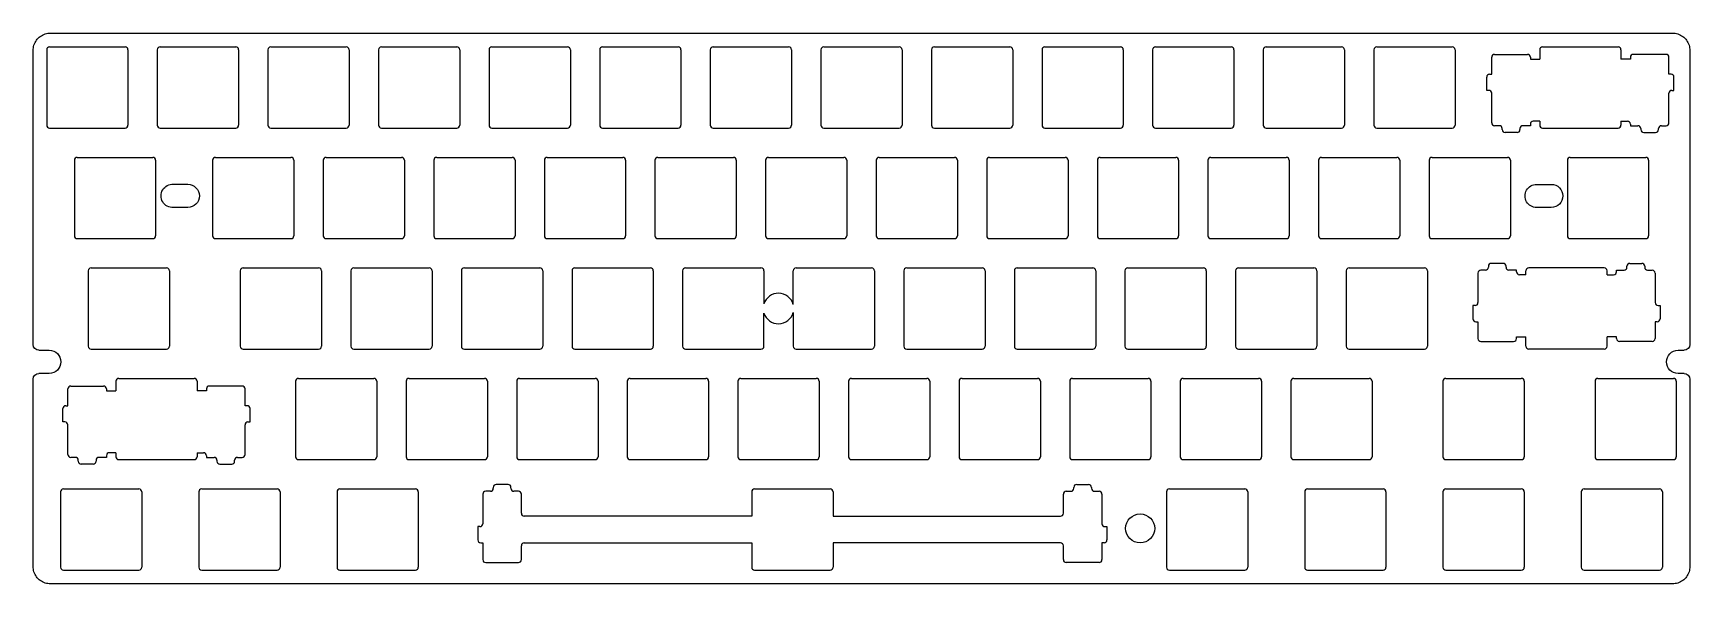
# Model space of a CAD drawing. Header units: millimetres. Extents: x 0 to 286, y -95 to 0.
import ezdxf

# ---------------------------------------------------------------- set-up
doc = ezdxf.new("R2010")
doc.units = ezdxf.units.MM
doc.header["$MEASUREMENT"] = 0
doc.layers.get('0').update_dxf_attribs({"linetype": 'CONTINUOUS'})
doc.layers.add('VISIBLE', color=7, linetype='CONTINUOUS')

msp = doc.modelspace()

# ---------------------------------------------------------------- linework, layer by layer
at = {"color": 0}
for p, q in [((0.197061, -2.92685), (0.223244, -2.69255)), ((0.223244, -2.69255), (0.270097, -2.46255)), ((0.270097, -2.46255), (0.333487, -2.23535)), ((0.333487, -2.23535), (0.416169, -2.01485)), ((0.416169, -2.01485), (0.514009, -1.80115)), ((0.514009, -1.80115), (0.629766, -1.59435)), ((0.629766, -1.59435), (0.759302, -1.39855)), ((0.759302, -1.39855), (0.905373, -1.21405)), ((0.905373, -1.21405), (1.065224, -1.04055)), ((1.065224, -1.04055), (1.23886, -0.88065)), ((1.23886, -0.88065), (1.42352, -0.73465)), ((1.42352, -0.73465), (1.6192, -0.60485)), ((1.6192, -0.60485), (1.8259, -0.48915)), ((1.8259, -0.48915), (2.0395, -0.39135)), ((2.0395, -0.39135), (2.25998, -0.30885)), ((2.25998, -0.30885), (2.48736, -0.24535)), ((2.48736, -0.24535), (2.71749, -0.19845)), ((2.71749, -0.19845), (2.95176, -0.17235)), ((2.95176, -0.17235), (3.1874, -0.16275)), ((3.1874, -0.16275), (282.56233, -0.16275)), ((282.56233, -0.16275), (282.79833, -0.17235)), ((282.79833, -0.17235), (283.03233, -0.19845)), ((283.03233, -0.19845), (283.26233, -0.24535)), ((283.26233, -0.24535), (283.49033, -0.30885)), ((283.49033, -0.30885), (283.71033, -0.39135)), ((283.71033, -0.39135), (283.92433, -0.48915)), ((283.92433, -0.48915), (284.12933, -0.60485)), ((284.12933, -0.60485), (284.32633, -0.73465)), ((284.32633, -0.73465), (284.51133, -0.88065)), ((284.51133, -0.88065), (284.68333, -1.04055)), ((284.68333, -1.04055), (284.84333, -1.21405)), ((284.84333, -1.21405), (284.98933, -1.39855)), ((284.98933, -1.39855), (285.12033, -1.59435)), ((285.12033, -1.59435), (285.23633, -1.80115)), ((285.23633, -1.80115), (285.33433, -2.01485)), ((285.33433, -2.01485), (285.41533, -2.23535)), ((285.41533, -2.23535), (285.48033, -2.46255)), ((285.48033, -2.46255), (285.52533, -2.69255)), ((285.52533, -2.69255), (285.55333, -2.92685)), ((0.187415, -3.16245), (0.197061, -2.92685)), ((285.55333, -2.92685), (285.56233, -3.16245)), ((0.197061, -92.32445), (0.187415, -92.08743)), ((0.223244, -92.55872), (0.197061, -92.32445)), ((0.270097, -92.79023), (0.223244, -92.55872)), ((0.333487, -93.01623), (0.270097, -92.79023)), ((0.416169, -93.23671), (0.333487, -93.01623)), ((0.514009, -93.45169), (0.416169, -93.23671)), ((0.629766, -93.65564), (0.514009, -93.45169)), ((0.759302, -93.8527), (0.629766, -93.65564)), ((0.905373, -94.03735), (0.759302, -93.8527)), ((1.065224, -94.20961), (0.905373, -94.03735)), ((284.84333, -94.03735), (284.68333, -94.20961)), ((284.98933, -93.8527), (284.84333, -94.03735)), ((285.12033, -93.65564), (284.98933, -93.8527)), ((285.23633, -93.45169), (285.12033, -93.65564)), ((285.33433, -93.23671), (285.23633, -93.45169)), ((285.41533, -93.01623), (285.33433, -93.23671)), ((285.48033, -92.79023), (285.41533, -93.01623)), ((285.52533, -92.55872), (285.48033, -92.79023)), ((285.55333, -92.32445), (285.52533, -92.55872)), ((285.56233, -92.09018), (285.55333, -92.32445)), ((1.23886, -94.36946), (1.065224, -94.20961)), ((1.42352, -94.515531), (1.23886, -94.36946)), ((1.6192, -94.646447), (1.42352, -94.515531)), ((1.8259, -94.76358), (1.6192, -94.646447)), ((2.0395, -94.861419), (1.8259, -94.76358)), ((2.25998, -94.942724), (2.0395, -94.861419)), ((2.48736, -95.007491), (2.25998, -94.942724)), ((2.71749, -95.051589), (2.48736, -95.007491)), ((2.95176, -95.079149), (2.71749, -95.051589)), ((3.1874, -95.090174), (2.95176, -95.079149)), ((282.56233, -95.090174), (3.1874, -95.090174)), ((282.79833, -95.079149), (282.56233, -95.090174)), ((283.03233, -95.051589), (282.79833, -95.079149)), ((283.26233, -95.007491), (283.03233, -95.051589)), ((283.49033, -94.942724), (283.26233, -95.007491)), ((283.71033, -94.861419), (283.49033, -94.942724)), ((283.92433, -94.76358), (283.71033, -94.861419)), ((284.12933, -94.646447), (283.92433, -94.76358)), ((284.32633, -94.515531), (284.12933, -94.646447)), ((284.51133, -94.36946), (284.32633, -94.515531)), ((284.68333, -94.20961), (284.51133, -94.36946))]:
    msp.add_line(p, q, dxfattribs=at)
for p, q in [((3.025, -2.525), (16.025, -2.525)), ((22.075, -2.525), (35.075, -2.525)), ((41.125, -2.525), (54.125, -2.525)), ((60.175, -2.525), (73.175, -2.525)), ((79.225, -2.525), (92.225, -2.525)), ((98.275, -2.525), (111.275, -2.525)), ((117.325, -2.525), (130.325, -2.525)), ((136.375, -2.525), (149.375, -2.525)), ((155.425, -2.525), (168.425, -2.525)), ((174.475, -2.525), (187.475, -2.525)), ((193.525, -2.525), (206.525, -2.525)), ((212.575, -2.525), (225.575, -2.525)), ((231.625, -2.525), (244.625, -2.525)), ((260.2, -2.525), (273.2, -2.525)), ((2.525, -3.025), (2.525, -16.025)), ((16.525, -3.025), (16.525, -16.025)), ((21.575, -3.025), (21.575, -16.025)), ((35.575, -3.025), (35.575, -16.025)), ((40.625, -3.025), (40.625, -16.025)), ((54.625, -3.025), (54.625, -16.025)), ((59.675, -3.025), (59.675, -16.025)), ((73.675, -3.025), (73.675, -16.025)), ((78.725, -3.025), (78.725, -16.025)), ((92.725, -3.025), (92.725, -16.025)), ((97.775, -3.025), (97.775, -16.025)), ((111.775, -3.025), (111.775, -16.025)), ((116.825, -3.025), (116.825, -16.025)), ((130.825, -3.025), (130.825, -16.025)), ((135.875, -3.025), (135.875, -16.025)), ((149.875, -3.025), (149.875, -16.025)), ((154.925, -3.025), (154.925, -16.025)), ((168.925, -3.025), (168.925, -16.025)), ((173.975, -3.025), (173.975, -16.025)), ((187.975, -3.025), (187.975, -16.025)), ((193.025, -3.025), (193.025, -16.025)), ((207.025, -3.025), (207.025, -16.025)), ((212.075, -3.025), (212.075, -16.025)), ((226.075, -3.025), (226.075, -16.025)), ((231.125, -3.025), (231.125, -16.025)), ((245.125, -3.025), (245.125, -16.025)), ((251.4346, -7.239), (251.4346, -4.3354)), ((251.9346, -3.8354), (257.5894, -3.8354)), ((258.0894, -4.3354), (258.0894, -4.6482)), ((258.0894, -4.6482), (259.7, -4.6482)), ((259.7, -3.025), (259.7, -4.6482)), ((273.7, -3.025), (273.7, -4.6482)), ((275.3106, -4.6482), (273.7, -4.6482)), ((275.3106, -4.3354), (275.3106, -4.6482)), ((281.4654, -3.8354), (275.8106, -3.8354)), ((281.9654, -7.239), (281.9654, -4.3354)), ((250.571, -10.033), (250.571, -7.739)), ((251.071, -7.239), (251.4346, -7.239)), ((282.329, -7.239), (281.9654, -7.239)), ((282.829, -10.033), (282.829, -7.739)), ((250.9346, -10.033), (250.571, -10.033)), ((251.4346, -15.629), (251.4346, -10.533)), ((281.9654, -15.629), (281.9654, -10.533)), ((282.4654, -10.033), (282.829, -10.033)), ((3.025, -16.525), (16.025, -16.525)), ((22.075, -16.525), (35.075, -16.525)), ((41.125, -16.525), (54.125, -16.525)), ((60.175, -16.525), (73.175, -16.525)), ((79.225, -16.525), (92.225, -16.525)), ((98.275, -16.525), (111.275, -16.525)), ((117.325, -16.525), (130.325, -16.525)), ((136.375, -16.525), (149.375, -16.525)), ((155.425, -16.525), (168.425, -16.525)), ((174.475, -16.525), (187.475, -16.525)), ((193.525, -16.525), (206.525, -16.525)), ((212.575, -16.525), (225.575, -16.525)), ((231.625, -16.525), (244.625, -16.525)), ((252.738, -16.129), (251.9346, -16.129)), ((253.238, -16.7974), (253.238, -16.629)), ((256.286, -16.629), (256.286, -16.7974)), ((258.0894, -16.129), (256.786, -16.129)), ((258.0894, -15.8416), (258.0894, -16.129)), ((259.7, -15.3416), (258.5894, -15.3416)), ((259.7, -15.3416), (259.7, -16.025)), ((260.2, -16.525), (273.2, -16.525)), ((273.7, -15.3416), (274.8106, -15.3416)), ((273.7, -15.3416), (273.7, -16.025)), ((275.3106, -15.8416), (275.3106, -16.129)), ((275.3106, -16.129), (276.614, -16.129)), ((277.114, -16.629), (277.114, -16.7974)), ((280.162, -16.7974), (280.162, -16.629)), ((280.662, -16.129), (281.4654, -16.129)), ((255.786, -17.2974), (253.738, -17.2974)), ((277.614, -17.2974), (279.662, -17.2974)), ((7.2875, -22.075), (7.2875, -35.075)), ((7.7875, -21.575), (20.7875, -21.575)), ((21.2875, -22.075), (21.2875, -35.075)), ((31.1, -22.075), (31.1, -35.075)), ((31.6, -21.575), (44.6, -21.575)), ((45.1, -22.075), (45.1, -35.075)), ((50.15, -22.075), (50.15, -35.075)), ((50.65, -21.575), (63.65, -21.575)), ((64.15, -22.075), (64.15, -35.075)), ((69.2, -22.075), (69.2, -35.075)), ((69.7, -21.575), (82.7, -21.575)), ((83.2, -22.075), (83.2, -35.075)), ((88.25, -22.075), (88.25, -35.075)), ((88.75, -21.575), (101.75, -21.575)), ((102.25, -22.075), (102.25, -35.075)), ((107.3, -22.075), (107.3, -35.075)), ((107.8, -21.575), (120.8, -21.575)), ((121.3, -22.075), (121.3, -35.075)), ((126.35, -22.075), (126.35, -35.075)), ((126.85, -21.575), (139.85, -21.575)), ((140.35, -22.075), (140.35, -35.075)), ((145.4, -22.075), (145.4, -35.075)), ((145.9, -21.575), (158.9, -21.575)), ((159.4, -22.075), (159.4, -35.075)), ((164.45, -22.075), (164.45, -35.075)), ((164.95, -21.575), (177.95, -21.575)), ((178.45, -22.075), (178.45, -35.075)), ((183.5, -22.075), (183.5, -35.075)), ((184, -21.575), (197, -21.575)), ((197.5, -22.075), (197.5, -35.075)), ((202.55, -22.075), (202.55, -35.075)), ((203.05, -21.575), (216.05, -21.575)), ((216.55, -22.075), (216.55, -35.075)), ((221.6, -22.075), (221.6, -35.075)), ((222.1, -21.575), (235.1, -21.575)), ((235.6, -22.075), (235.6, -35.075)), ((240.65, -22.075), (240.65, -35.075)), ((241.15, -21.575), (254.15, -21.575)), ((254.65, -22.075), (254.65, -35.075)), ((264.4625, -22.075), (264.4625, -35.075)), ((264.9625, -21.575), (277.9625, -21.575)), ((278.4625, -22.075), (278.4625, -35.075)), ((7.7875, -35.575), (20.7875, -35.575)), ((31.6, -35.575), (44.6, -35.575)), ((50.65, -35.575), (63.65, -35.575)), ((69.7, -35.575), (82.7, -35.575)), ((88.75, -35.575), (101.75, -35.575)), ((107.8, -35.575), (120.8, -35.575)), ((126.85, -35.575), (139.85, -35.575)), ((145.9, -35.575), (158.9, -35.575)), ((164.95, -35.575), (177.95, -35.575)), ((184, -35.575), (197, -35.575)), ((203.05, -35.575), (216.05, -35.575)), ((222.1, -35.575), (235.1, -35.575)), ((241.15, -35.575), (254.15, -35.575)), ((264.9625, -35.575), (277.9625, -35.575)), ((253.40475, -39.8526), (251.35675, -39.8526)), ((275.23275, -39.8526), (277.28075, -39.8526)), ((9.66875, -41.125), (9.66875, -54.125)), ((10.16875, -40.625), (23.16875, -40.625)), ((23.66875, -41.125), (23.66875, -54.125)), ((35.8625, -41.125), (35.8625, -54.125)), ((36.3625, -40.625), (49.3625, -40.625)), ((49.8625, -41.125), (49.8625, -54.125)), ((54.9125, -41.125), (54.9125, -54.125)), ((55.4125, -40.625), (68.4125, -40.625)), ((68.9125, -41.125), (68.9125, -54.125)), ((73.9625, -41.125), (73.9625, -54.125)), ((74.4625, -40.625), (87.4625, -40.625)), ((87.9625, -41.125), (87.9625, -54.125)), ((93.0125, -41.125), (93.0125, -54.125)), ((93.5125, -40.625), (106.5125, -40.625)), ((107.0125, -41.125), (107.0125, -54.125)), ((150.1625, -41.125), (150.1625, -54.125)), ((150.6625, -40.625), (163.6625, -40.625)), ((164.1625, -41.125), (164.1625, -54.125)), ((169.2125, -41.125), (169.2125, -54.125)), ((169.7125, -40.625), (182.7125, -40.625)), ((183.2125, -41.125), (183.2125, -54.125)), ((188.2625, -41.125), (188.2625, -54.125)), ((188.7625, -40.625), (201.7625, -40.625)), ((202.2625, -41.125), (202.2625, -54.125)), ((207.3125, -41.125), (207.3125, -54.125)), ((207.8125, -40.625), (220.8125, -40.625)), ((221.3125, -41.125), (221.3125, -54.125)), ((226.3625, -41.125), (226.3625, -54.125)), ((226.8625, -40.625), (239.8625, -40.625)), ((240.3625, -41.125), (240.3625, -54.125)), ((249.05335, -41.521), (249.05335, -46.617)), ((250.35675, -41.021), (249.55335, -41.021)), ((250.85675, -40.3526), (250.85675, -40.521)), ((253.90475, -40.521), (253.90475, -40.3526)), ((255.70815, -41.021), (254.40475, -41.021)), ((255.70815, -41.3084), (255.70815, -41.021)), ((257.31875, -41.8084), (256.20815, -41.8084)), ((257.31875, -41.8084), (257.31875, -41.125)), ((270.81875, -40.625), (257.81875, -40.625)), ((271.31875, -41.8084), (271.31875, -41.125)), ((271.31875, -41.8084), (272.42935, -41.8084)), ((272.92935, -41.3084), (272.92935, -41.021)), ((272.92935, -41.021), (274.23275, -41.021)), ((274.73275, -40.521), (274.73275, -40.3526)), ((277.78075, -40.3526), (277.78075, -40.521)), ((278.28075, -41.021), (279.08415, -41.021)), ((279.58415, -41.521), (279.58415, -46.617)), ((248.55335, -47.117), (248.18975, -47.117)), ((248.18975, -47.117), (248.18975, -49.411)), ((280.08415, -47.117), (280.44775, -47.117)), ((280.44775, -47.117), (280.44775, -49.411)), ((248.68975, -49.911), (249.05335, -49.911)), ((249.05335, -49.911), (249.05335, -52.8146)), ((279.94775, -49.911), (279.58415, -49.911)), ((279.58415, -49.911), (279.58415, -52.8146)), ((249.55335, -53.3146), (255.20815, -53.3146)), ((255.70815, -52.8146), (255.70815, -52.5018)), ((255.70815, -52.5018), (257.31875, -52.5018)), ((257.31875, -54.125), (257.31875, -52.5018)), ((271.31875, -54.125), (271.31875, -52.5018)), ((272.92935, -52.5018), (271.31875, -52.5018)), ((272.92935, -52.8146), (272.92935, -52.5018)), ((279.08415, -53.3146), (273.42935, -53.3146)), ((10.16875, -54.625), (23.16875, -54.625)), ((36.3625, -54.625), (49.3625, -54.625)), ((55.4125, -54.625), (68.4125, -54.625)), ((74.4625, -54.625), (87.4625, -54.625)), ((93.5125, -54.625), (106.5125, -54.625)), ((150.6625, -54.625), (163.6625, -54.625)), ((169.7125, -54.625), (182.7125, -54.625)), ((188.7625, -54.625), (201.7625, -54.625)), ((207.8125, -54.625), (220.8125, -54.625)), ((226.8625, -54.625), (239.8625, -54.625)), ((270.81875, -54.625), (257.81875, -54.625)), ((14.93125, -59.675), (27.93125, -59.675)), ((45.8875, -59.675), (58.8875, -59.675)), ((64.9375, -59.675), (77.9375, -59.675)), ((83.9875, -59.675), (96.9875, -59.675)), ((103.0375, -59.675), (116.0375, -59.675)), ((122.0875, -59.675), (135.0875, -59.675)), ((141.1375, -59.675), (154.1375, -59.675)), ((160.1875, -59.675), (173.1875, -59.675)), ((179.2375, -59.675), (192.2375, -59.675)), ((198.2875, -59.675), (211.2875, -59.675)), ((217.3375, -59.675), (230.3375, -59.675)), ((243.53125, -59.675), (256.53125, -59.675)), ((269.725, -59.675), (282.725, -59.675)), ((6.16585, -64.389), (6.16585, -61.4854)), ((6.66585, -60.9854), (12.32065, -60.9854)), ((12.82065, -61.4854), (12.82065, -61.7982)), ((12.82065, -61.7982), (14.43125, -61.7982)), ((14.43125, -60.175), (14.43125, -61.7982)), ((28.43125, -60.175), (28.43125, -61.7982)), ((30.04185, -61.7982), (28.43125, -61.7982)), ((30.04185, -61.4854), (30.04185, -61.7982)), ((36.19665, -60.9854), (30.54185, -60.9854)), ((36.69665, -64.389), (36.69665, -61.4854)), ((45.3875, -60.175), (45.3875, -73.175)), ((59.3875, -60.175), (59.3875, -73.175)), ((64.4375, -60.175), (64.4375, -73.175)), ((78.4375, -60.175), (78.4375, -73.175)), ((83.4875, -60.175), (83.4875, -73.175)), ((97.4875, -60.175), (97.4875, -73.175)), ((102.5375, -60.175), (102.5375, -73.175)), ((116.5375, -60.175), (116.5375, -73.175)), ((121.5875, -60.175), (121.5875, -73.175)), ((135.5875, -60.175), (135.5875, -73.175)), ((140.6375, -60.175), (140.6375, -73.175)), ((154.6375, -60.175), (154.6375, -73.175)), ((159.6875, -60.175), (159.6875, -73.175)), ((173.6875, -60.175), (173.6875, -73.175)), ((178.7375, -60.175), (178.7375, -73.175)), ((192.7375, -60.175), (192.7375, -73.175)), ((197.7875, -60.175), (197.7875, -73.175)), ((211.7875, -60.175), (211.7875, -73.175)), ((216.8375, -60.175), (216.8375, -73.175)), ((230.8375, -60.175), (230.8375, -73.175)), ((243.03125, -60.175), (243.03125, -73.175)), ((257.03125, -60.175), (257.03125, -73.175)), ((269.225, -60.175), (269.225, -73.175)), ((283.225, -60.175), (283.225, -73.175)), ((5.30225, -67.183), (5.30225, -64.889)), ((5.80225, -64.389), (6.16585, -64.389)), ((37.06025, -64.389), (36.69665, -64.389)), ((37.56025, -67.183), (37.56025, -64.889)), ((5.66585, -67.183), (5.30225, -67.183)), ((6.16585, -72.779), (6.16585, -67.683)), ((36.69665, -72.779), (36.69665, -67.683)), ((37.19665, -67.183), (37.56025, -67.183)), ((7.46925, -73.279), (6.66585, -73.279)), ((7.96925, -73.9474), (7.96925, -73.779)), ((11.01725, -73.779), (11.01725, -73.9474)), ((12.82065, -73.279), (11.51725, -73.279)), ((12.82065, -72.9916), (12.82065, -73.279)), ((14.43125, -72.4916), (13.32065, -72.4916)), ((14.43125, -72.4916), (14.43125, -73.175)), ((14.93125, -73.675), (27.93125, -73.675)), ((28.43125, -72.4916), (29.54185, -72.4916)), ((28.43125, -72.4916), (28.43125, -73.175)), ((30.04185, -72.9916), (30.04185, -73.279)), ((30.04185, -73.279), (31.34525, -73.279)), ((31.84525, -73.779), (31.84525, -73.9474)), ((34.89325, -73.9474), (34.89325, -73.779)), ((35.39325, -73.279), (36.19665, -73.279)), ((45.8875, -73.675), (58.8875, -73.675)), ((64.9375, -73.675), (77.9375, -73.675)), ((83.9875, -73.675), (96.9875, -73.675)), ((103.0375, -73.675), (116.0375, -73.675)), ((122.0875, -73.675), (135.0875, -73.675)), ((141.1375, -73.675), (154.1375, -73.675)), ((160.1875, -73.675), (173.1875, -73.675)), ((179.2375, -73.675), (192.2375, -73.675)), ((198.2875, -73.675), (211.2875, -73.675)), ((217.3375, -73.675), (230.3375, -73.675)), ((243.53125, -73.675), (256.53125, -73.675)), ((269.725, -73.675), (282.725, -73.675)), ((10.51725, -74.4474), (8.46925, -74.4474)), ((32.34525, -74.4474), (34.39325, -74.4474)), ((4.90625, -79.225), (4.90625, -92.225)), ((5.40625, -78.725), (18.40625, -78.725)), ((18.90625, -79.225), (18.90625, -92.225)), ((28.71875, -79.225), (28.71875, -92.225)), ((29.21875, -78.725), (42.21875, -78.725)), ((42.71875, -79.225), (42.71875, -92.225)), ((52.53125, -79.225), (52.53125, -92.225)), ((53.03125, -78.725), (66.03125, -78.725)), ((66.53125, -79.225), (66.53125, -92.225)), ((77.64135, -79.621), (77.64135, -84.717)), ((78.94475, -79.121), (78.14135, -79.121)), ((79.44475, -78.4526), (79.44475, -78.621)), ((81.99275, -77.9526), (79.94475, -77.9526)), ((82.49275, -78.621), (82.49275, -78.4526)), ((83.79615, -79.121), (82.99275, -79.121)), ((84.29615, -82.925), (84.29615, -79.621)), ((123.96875, -79.225), (123.96875, -83.425)), ((124.46875, -78.725), (137.46875, -78.725)), ((137.96875, -79.225), (137.96875, -83.425)), ((177.64135, -82.925), (177.64135, -79.621)), ((178.14135, -79.121), (178.94475, -79.121)), ((179.44475, -78.621), (179.44475, -78.4526)), ((179.94475, -77.9526), (181.99275, -77.9526)), ((182.49275, -78.4526), (182.49275, -78.621)), ((182.99275, -79.121), (183.79615, -79.121)), ((184.29615, -79.621), (184.29615, -84.717)), ((195.40625, -79.225), (195.40625, -92.225)), ((195.90625, -78.725), (208.90625, -78.725)), ((209.40625, -79.225), (209.40625, -92.225)), ((219.21875, -79.225), (219.21875, -92.225)), ((219.71875, -78.725), (232.71875, -78.725)), ((233.21875, -79.225), (233.21875, -92.225)), ((243.03125, -79.225), (243.03125, -92.225)), ((243.53125, -78.725), (256.53125, -78.725)), ((257.03125, -79.225), (257.03125, -92.225)), ((266.84375, -79.225), (266.84375, -92.225)), ((267.34375, -78.725), (280.34375, -78.725)), ((280.84375, -79.225), (280.84375, -92.225)), ((77.14135, -85.217), (76.77775, -85.217)), ((76.77775, -85.217), (76.77775, -87.511)), ((123.96875, -83.425), (84.79615, -83.425)), ((137.96875, -83.425), (177.14135, -83.425)), ((184.79615, -85.217), (185.15975, -85.217)), ((185.15975, -85.217), (185.15975, -87.511)), ((77.27775, -88.011), (77.64135, -88.011)), ((77.64135, -88.011), (77.64135, -90.9146)), ((84.79615, -88.025), (123.96875, -88.025)), ((123.96875, -88.025), (123.96875, -92.225)), ((177.14135, -88.025), (137.96875, -88.025)), ((137.96875, -88.025), (137.96875, -92.225)), ((184.65975, -88.011), (184.29615, -88.011)), ((184.29615, -88.011), (184.29615, -90.9146)), ((84.29615, -90.9146), (84.29615, -88.525)), ((177.64135, -90.9146), (177.64135, -88.525)), ((5.40625, -92.725), (18.40625, -92.725)), ((29.21875, -92.725), (42.21875, -92.725)), ((53.03125, -92.725), (66.03125, -92.725)), ((78.14135, -91.4146), (83.79615, -91.4146)), ((124.46875, -92.725), (137.46875, -92.725)), ((183.79615, -91.4146), (178.14135, -91.4146)), ((195.90625, -92.725), (208.90625, -92.725)), ((219.71875, -92.725), (232.71875, -92.725)), ((243.53125, -92.725), (256.53125, -92.725)), ((267.34375, -92.725), (280.34375, -92.725))]:
    msp.add_line(p, q)
at = {"linetype": 'Continuous'}
for p, q in [((0.187415, -53.817583), (0.187415, -3.16245)), ((285.56233, -3.16245), (285.56233, -53.8256)), ((126.06313, -41.1257), (126.06313, -46.849284)), ((131.11313, -46.930192), (131.11313, -41.1257)), ((126.06313, -54.1257), (126.06313, -48.403216)), ((131.11313, -48.322308), (131.11313, -54.1257)), ((0.187415, -92.08743), (0.187415, -59.817583)), ((285.56233, -59.8256), (285.56233, -92.09018))]:
    msp.add_line(p, q, dxfattribs=at)
msp.add_circle((190.87675, -85.525845), 2.5, dxfattribs=at)
for centre, start, end in [((3.025, -3.025), 90, 180), ((16.025, -3.025), 0, 90), ((22.075, -3.025), 90, 180), ((35.075, -3.025), 0, 90), ((41.125, -3.025), 90, 180), ((54.125, -3.025), 0, 90), ((60.175, -3.025), 90, 180), ((73.175, -3.025), 0, 90), ((79.225, -3.025), 90, 180), ((92.225, -3.025), 0, 90), ((98.275, -3.025), 90, 180), ((111.275, -3.025), 0, 90), ((117.325, -3.025), 90, 180), ((130.325, -3.025), 0, 90), ((136.375, -3.025), 90, 180), ((149.375, -3.025), 0, 90), ((155.425, -3.025), 90, 180), ((168.425, -3.025), 0, 90), ((174.475, -3.025), 90, 180), ((187.475, -3.025), 0, 90), ((193.525, -3.025), 90, 180), ((206.525, -3.025), 0, 90), ((212.575, -3.025), 90, 180), ((225.575, -3.025), 0, 90), ((231.625, -3.025), 90, 180), ((244.625, -3.025), 0, 90), ((260.2, -3.025), 90, 180), ((273.2, -3.025), 0, 90), ((251.9346, -4.3354), 90, 180), ((257.5894, -4.3354), 0, 90), ((275.8106, -4.3354), 90, 180), ((281.4654, -4.3354), 0, 90), ((251.071, -7.739), 90, 180), ((282.329, -7.739), 0, 90), ((250.9346, -10.533), 0, 90), ((282.4654, -10.533), 90, 180), ((3.025, -16.025), 180, 270), ((16.025, -16.025), 270, 0), ((22.075, -16.025), 180, 270), ((35.075, -16.025), 270, 0), ((41.125, -16.025), 180, 270), ((54.125, -16.025), 270, 0), ((60.175, -16.025), 180, 270), ((73.175, -16.025), 270, 0), ((79.225, -16.025), 180, 270), ((92.225, -16.025), 270, 0), ((98.275, -16.025), 180, 270), ((111.275, -16.025), 270, 0), ((117.325, -16.025), 180, 270), ((130.325, -16.025), 270, 0), ((136.375, -16.025), 180, 270), ((149.375, -16.025), 270, 0), ((155.425, -16.025), 180, 270), ((168.425, -16.025), 270, 0), ((174.475, -16.025), 180, 270), ((187.475, -16.025), 270, 0), ((193.525, -16.025), 180, 270), ((206.525, -16.025), 270, 0), ((212.575, -16.025), 180, 270), ((225.575, -16.025), 270, 0), ((231.625, -16.025), 180, 270), ((244.625, -16.025), 270, 0), ((251.9346, -15.629), 180, 270), ((252.738, -16.629), 0, 90), ((253.738, -16.7974), 180, 270), ((255.786, -16.7974), 270, 0), ((256.786, -16.629), 90, 180), ((258.5894, -15.8416), 90, 180), ((260.2, -16.025), 180, 270), ((273.2, -16.025), 270, 0), ((274.8106, -15.8416), 0, 90), ((276.614, -16.629), 0, 90), ((277.614, -16.7974), 180, 270), ((279.662, -16.7974), 270, 0), ((280.662, -16.629), 90, 180), ((281.4654, -15.629), 270, 0), ((7.7875, -22.075), 90, 180), ((20.7875, -22.075), 0, 90), ((31.6, -22.075), 90, 180), ((44.6, -22.075), 0, 90), ((50.65, -22.075), 90, 180), ((63.65, -22.075), 0, 90), ((69.7, -22.075), 90, 180), ((82.7, -22.075), 0, 90), ((88.75, -22.075), 90, 180), ((101.75, -22.075), 0, 90), ((107.8, -22.075), 90, 180), ((120.8, -22.075), 0, 90), ((126.85, -22.075), 90, 180), ((139.85, -22.075), 0, 90), ((145.9, -22.075), 90, 180), ((158.9, -22.075), 0, 90), ((164.95, -22.075), 90, 180), ((177.95, -22.075), 0, 90), ((184, -22.075), 90, 180), ((197, -22.075), 0, 90), ((203.05, -22.075), 90, 180), ((216.05, -22.075), 0, 90), ((222.1, -22.075), 90, 180), ((235.1, -22.075), 0, 90), ((241.15, -22.075), 90, 180), ((254.15, -22.075), 0, 90), ((264.9625, -22.075), 90, 180), ((277.9625, -22.075), 0, 90), ((7.7875, -35.075), 180, 270), ((20.7875, -35.075), 270, 0), ((31.6, -35.075), 180, 270), ((44.6, -35.075), 270, 0), ((50.65, -35.075), 180, 270), ((63.65, -35.075), 270, 0), ((69.7, -35.075), 180, 270), ((82.7, -35.075), 270, 0), ((88.75, -35.075), 180, 270), ((101.75, -35.075), 270, 0), ((107.8, -35.075), 180, 270), ((120.8, -35.075), 270, 0), ((126.85, -35.075), 180, 270), ((139.85, -35.075), 270, 0), ((145.9, -35.075), 180, 270), ((158.9, -35.075), 270, 0), ((164.95, -35.075), 180, 270), ((177.95, -35.075), 270, 0), ((184, -35.075), 180, 270), ((197, -35.075), 270, 0), ((203.05, -35.075), 180, 270), ((216.05, -35.075), 270, 0), ((222.1, -35.075), 180, 270), ((235.1, -35.075), 270, 0), ((241.15, -35.075), 180, 270), ((254.15, -35.075), 270, 0), ((264.9625, -35.075), 180, 270), ((277.9625, -35.075), 270, 0), ((251.35675, -40.3526), 90, 180), ((253.40475, -40.3526), 0, 90), ((275.23275, -40.3526), 90, 180), ((277.28075, -40.3526), 0, 90), ((10.16875, -41.125), 90, 180), ((23.16875, -41.125), 0, 90), ((36.3625, -41.125), 90, 180), ((49.3625, -41.125), 0, 90), ((55.4125, -41.125), 90, 180), ((68.4125, -41.125), 0, 90), ((74.4625, -41.125), 90, 180), ((87.4625, -41.125), 0, 90), ((93.5125, -41.125), 90, 180), ((106.5125, -41.125), 0, 90), ((150.6625, -41.125), 90, 180), ((163.6625, -41.125), 0, 90), ((169.7125, -41.125), 90, 180), ((182.7125, -41.125), 0, 90), ((188.7625, -41.125), 90, 180), ((201.7625, -41.125), 0, 90), ((207.8125, -41.125), 90, 180), ((220.8125, -41.125), 0, 90), ((226.8625, -41.125), 90, 180), ((239.8625, -41.125), 0, 90), ((249.55335, -41.521), 90, 180), ((250.35675, -40.521), 270, 0), ((254.40475, -40.521), 180, 270), ((256.20815, -41.3084), 180, 270), ((257.81875, -41.125), 90, 180), ((270.81875, -41.125), 0, 90), ((272.42935, -41.3084), 270, 0), ((274.23275, -40.521), 270, 0), ((278.28075, -40.521), 180, 270), ((279.08415, -41.521), 0, 90), ((248.55335, -46.617), 270, 0), ((280.08415, -46.617), 180, 270), ((248.68975, -49.411), 180, 270), ((279.94775, -49.411), 270, 0), ((10.16875, -54.125), 180, 270), ((23.16875, -54.125), 270, 0), ((36.3625, -54.125), 180, 270), ((49.3625, -54.125), 270, 0), ((55.4125, -54.125), 180, 270), ((68.4125, -54.125), 270, 0), ((74.4625, -54.125), 180, 270), ((87.4625, -54.125), 270, 0), ((93.5125, -54.125), 180, 270), ((106.5125, -54.125), 270, 0), ((150.6625, -54.125), 180, 270), ((163.6625, -54.125), 270, 0), ((169.7125, -54.125), 180, 270), ((182.7125, -54.125), 270, 0), ((188.7625, -54.125), 180, 270), ((201.7625, -54.125), 270, 0), ((207.8125, -54.125), 180, 270), ((220.8125, -54.125), 270, 0), ((226.8625, -54.125), 180, 270), ((239.8625, -54.125), 270, 0), ((249.55335, -52.8146), 180, 270), ((255.20815, -52.8146), 270, 0), ((257.81875, -54.125), 180, 270), ((270.81875, -54.125), 270, 0), ((273.42935, -52.8146), 180, 270), ((279.08415, -52.8146), 270, 0), ((14.93125, -60.175), 90, 180), ((27.93125, -60.175), 0, 90), ((45.8875, -60.175), 90, 180), ((58.8875, -60.175), 0, 90), ((64.9375, -60.175), 90, 180), ((77.9375, -60.175), 0, 90), ((83.9875, -60.175), 90, 180), ((96.9875, -60.175), 0, 90), ((103.0375, -60.175), 90, 180), ((116.0375, -60.175), 0, 90), ((122.0875, -60.175), 90, 180), ((135.0875, -60.175), 0, 90), ((141.1375, -60.175), 90, 180), ((154.1375, -60.175), 0, 90), ((160.1875, -60.175), 90, 180), ((173.1875, -60.175), 0, 90), ((179.2375, -60.175), 90, 180), ((192.2375, -60.175), 0, 90), ((198.2875, -60.175), 90, 180), ((211.2875, -60.175), 0, 90), ((217.3375, -60.175), 90, 180), ((230.3375, -60.175), 0, 90), ((243.53125, -60.175), 90, 180), ((256.53125, -60.175), 0, 90), ((269.725, -60.175), 90, 180), ((282.725, -60.175), 0, 90), ((6.66585, -61.4854), 90, 180), ((12.32065, -61.4854), 0, 90), ((30.54185, -61.4854), 90, 180), ((36.19665, -61.4854), 0, 90), ((5.80225, -64.889), 90, 180), ((37.06025, -64.889), 0, 90), ((5.66585, -67.683), 0, 90), ((37.19665, -67.683), 90, 180), ((6.66585, -72.779), 180, 270), ((7.46925, -73.779), 0, 90), ((8.46925, -73.9474), 180, 270), ((10.51725, -73.9474), 270, 0), ((11.51725, -73.779), 90, 180), ((13.32065, -72.9916), 90, 180), ((14.93125, -73.175), 180, 270), ((27.93125, -73.175), 270, 0), ((29.54185, -72.9916), 0, 90), ((31.34525, -73.779), 0, 90), ((32.34525, -73.9474), 180, 270), ((34.39325, -73.9474), 270, 0), ((35.39325, -73.779), 90, 180), ((36.19665, -72.779), 270, 0), ((45.8875, -73.175), 180, 270), ((58.8875, -73.175), 270, 0), ((64.9375, -73.175), 180, 270), ((77.9375, -73.175), 270, 0), ((83.9875, -73.175), 180, 270), ((96.9875, -73.175), 270, 0), ((103.0375, -73.175), 180, 270), ((116.0375, -73.175), 270, 0), ((122.0875, -73.175), 180, 270), ((135.0875, -73.175), 270, 0), ((141.1375, -73.175), 180, 270), ((154.1375, -73.175), 270, 0), ((160.1875, -73.175), 180, 270), ((173.1875, -73.175), 270, 0), ((179.2375, -73.175), 180, 270), ((192.2375, -73.175), 270, 0), ((198.2875, -73.175), 180, 270), ((211.2875, -73.175), 270, 0), ((217.3375, -73.175), 180, 270), ((230.3375, -73.175), 270, 0), ((243.53125, -73.175), 180, 270), ((256.53125, -73.175), 270, 0), ((269.725, -73.175), 180, 270), ((282.725, -73.175), 270, 0), ((5.40625, -79.225), 90, 180), ((18.40625, -79.225), 0, 90), ((29.21875, -79.225), 90, 180), ((42.21875, -79.225), 0, 90), ((53.03125, -79.225), 90, 180), ((66.03125, -79.225), 0, 90), ((78.14135, -79.621), 90, 180), ((78.94475, -78.621), 270, 0), ((79.94475, -78.4526), 90, 180), ((81.99275, -78.4526), 0, 90), ((82.99275, -78.621), 180, 270), ((83.79615, -79.621), 0, 90), ((124.46875, -79.225), 90, 180), ((137.46875, -79.225), 0, 90), ((178.14135, -79.621), 90, 180), ((178.94475, -78.621), 270, 0), ((179.94475, -78.4526), 90, 180), ((181.99275, -78.4526), 0, 90), ((182.99275, -78.621), 180, 270), ((183.79615, -79.621), 0, 90), ((195.90625, -79.225), 90, 180), ((208.90625, -79.225), 0, 90), ((219.71875, -79.225), 90, 180), ((232.71875, -79.225), 0, 90), ((243.53125, -79.225), 90, 180), ((256.53125, -79.225), 0, 90), ((267.34375, -79.225), 90, 180), ((280.34375, -79.225), 0, 90), ((77.14135, -84.717), 270, 0), ((84.79615, -82.925), 180, 270), ((177.14135, -82.925), 270, 0), ((184.79615, -84.717), 180, 270), ((77.27775, -87.511), 180, 270), ((84.79615, -88.525), 90, 180), ((177.14135, -88.525), 0, 90), ((184.65975, -87.511), 270, 0), ((78.14135, -90.9146), 180, 270), ((83.79615, -90.9146), 270, 0), ((178.14135, -90.9146), 180, 270), ((183.79615, -90.9146), 270, 0), ((5.40625, -92.225), 180, 270), ((18.40625, -92.225), 270, 0), ((29.21875, -92.225), 180, 270), ((42.21875, -92.225), 270, 0), ((53.03125, -92.225), 180, 270), ((66.03125, -92.225), 270, 0), ((124.46875, -92.225), 180, 270), ((137.46875, -92.225), 270, 0), ((195.90625, -92.225), 180, 270), ((208.90625, -92.225), 270, 0), ((219.71875, -92.225), 180, 270), ((232.71875, -92.225), 270, 0), ((243.53125, -92.225), 180, 270), ((256.53125, -92.225), 270, 0), ((267.34375, -92.225), 180, 270), ((280.34375, -92.225), 270, 0)]:
    msp.add_arc(centre, 0.5, start, end)
for start, end in [(15.34344199, 162.82079046), (197.17920954, 344.65655801)]:
    msp.add_arc((128.57633, -47.62625), 2.630561, start, end, dxfattribs=at)
at = {"layer": 'VISIBLE'}
for p, q in [((24.341071, -26.21585), (26.816213, -26.21585)), ((259.17433, -26.22625), (261.67433, -26.22625)), ((26.816213, -30.21585), (24.341071, -30.21585)), ((261.67433, -30.22625), (259.17433, -30.22625)), ((112.06313, -41.1257), (112.06313, -54.1257)), ((112.56313, -40.6257), (125.56313, -40.6257)), ((131.61313, -40.6257), (144.61313, -40.6257)), ((145.11313, -41.1257), (145.11313, -54.1257)), ((1.187415, -54.817583), (2.966145, -54.817583)), ((112.56313, -54.6257), (125.56313, -54.6257)), ((131.61313, -54.6257), (144.61313, -54.6257)), ((283.54106, -54.8256), (284.56233, -54.8256)), ((2.966145, -58.817583), (1.187415, -58.817583)), ((284.56233, -58.8256), (283.54106, -58.8256))]:
    msp.add_line(p, q, dxfattribs=at)
at = {"layer": 'VISIBLE', "extrusion": (0, 0, -1)}
for centre, radius, start, end in [((-24.222262, -28.21585), 2.003526, 266.60037281, 93.39962645), ((-26.816213, -28.21585), 2, 90.00000024, 270.00000012), ((-259.17433, -28.22625), 2, 269.99999976, 89.99999986), ((-261.67433, -28.22625), 2, 90.00000024, 270.00000014), ((-1.187415, -53.817583), 1, 270, 0), ((-284.56233, -53.8256), 1, 180, 270), ((-2.966145, -56.817583), 2, 90, 270), ((-283.54106, -56.8256), 2, 270, 90), ((-1.187415, -59.817583), 1, 0, 90), ((-284.56233, -59.8256), 1, 90, 180)]:
    msp.add_arc(centre, radius, start, end, dxfattribs=at)
at = {"layer": 'VISIBLE'}
for centre, start, end in [((112.56313, -41.1257), 90, 180), ((125.56313, -41.1257), 0, 90), ((131.61313, -41.1257), 90, 180), ((144.61313, -41.1257), 0, 90), ((112.56313, -54.1257), 180, 270), ((125.56313, -54.1257), 270, 0), ((131.61313, -54.1257), 180, 270), ((144.61313, -54.1257), 270, 0)]:
    msp.add_arc(centre, 0.5, start, end, dxfattribs=at)

doc.saveas('drawing.dxf')
